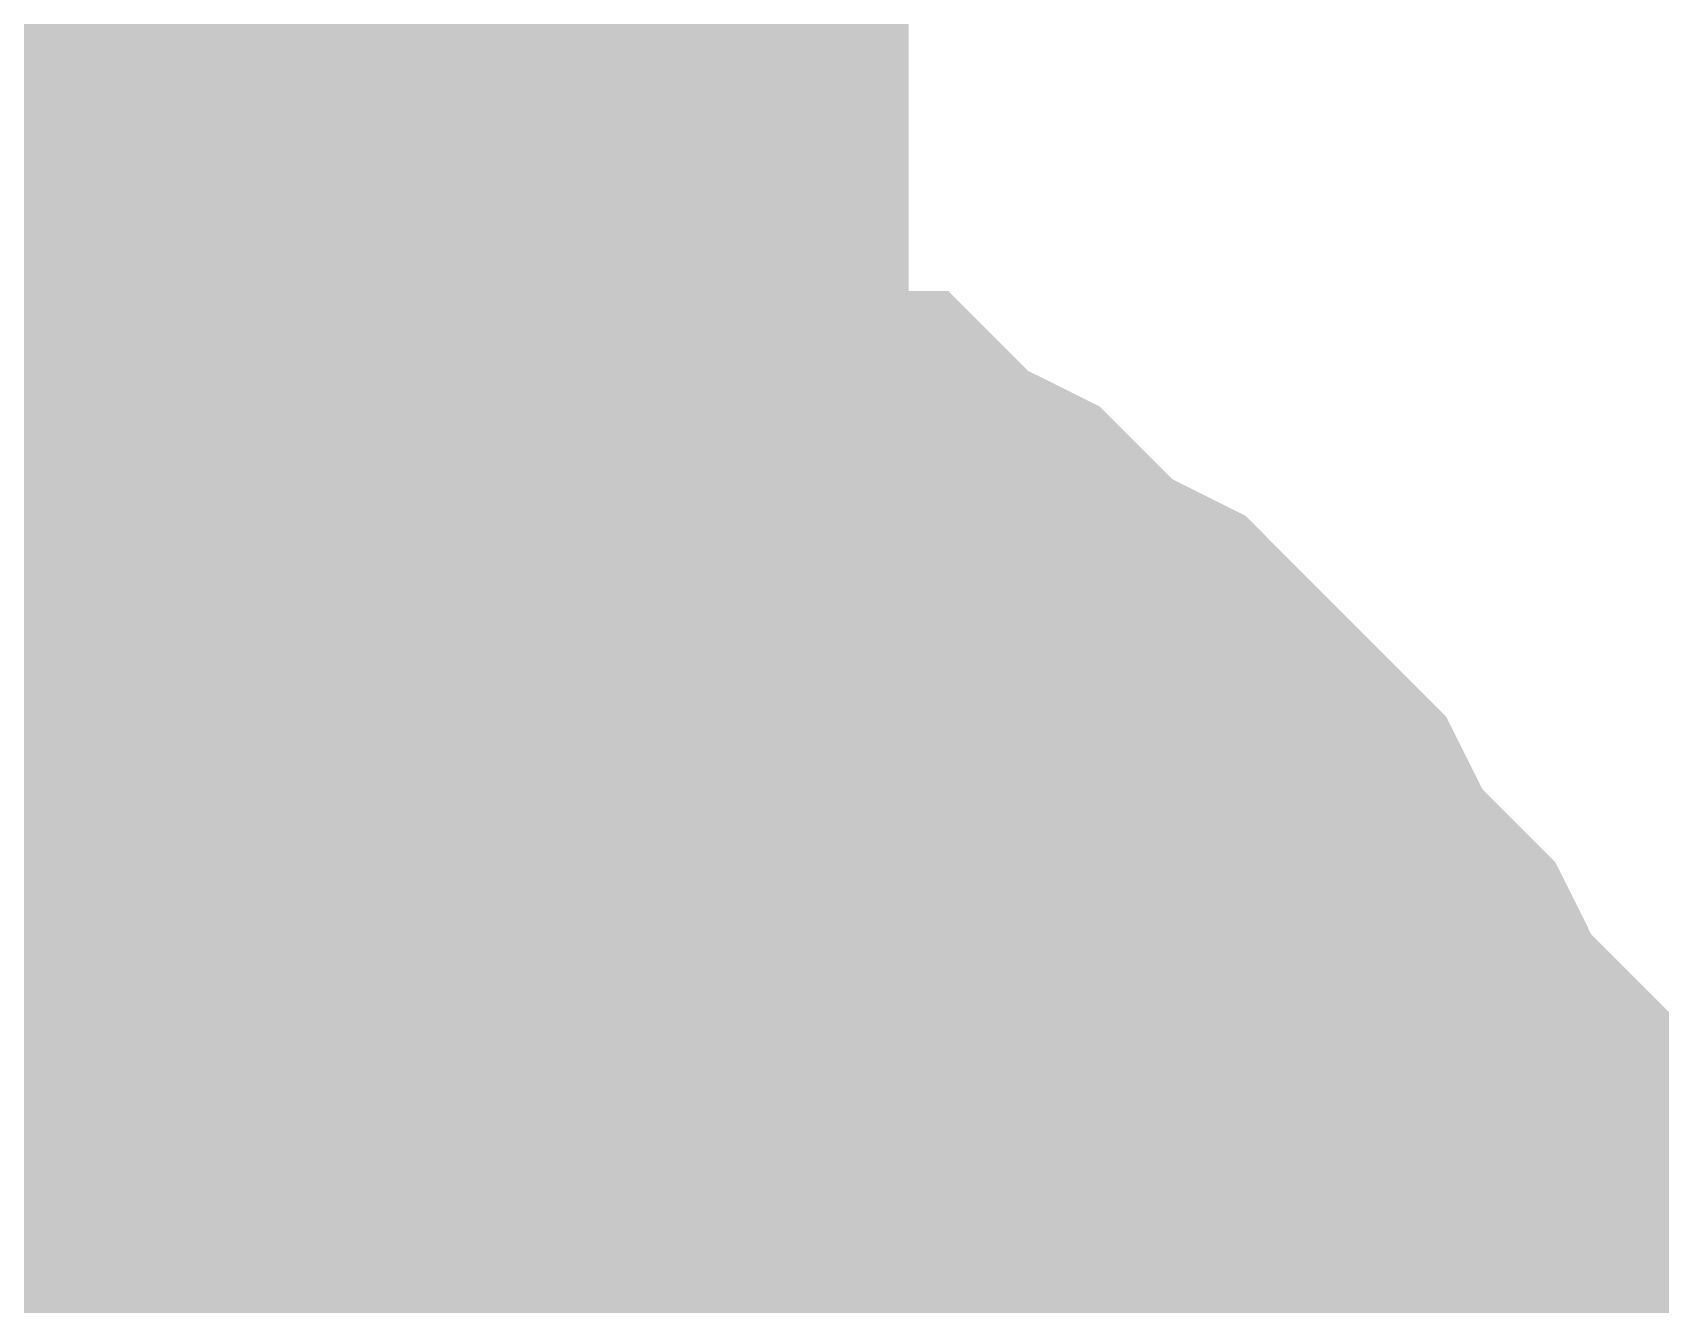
# Model space of a CAD drawing. Header units: inches. Extents: x 0 to 841, y 0 to 594.
# Drawn here: x 697.327 to 698.334, y 477.701 to 478.488 of the extents above; entities that cross this region are included whole.
import ezdxf

# ---------------------------------------------------------------- set-up
doc = ezdxf.new("R2010")
doc.units = ezdxf.units.IN
doc.layers.add('Sheet', color=255, linetype='Continuous')

msp = doc.modelspace()

# ---------------------------------------------------------------- linework, layer by layer
at = {"layer": 'Sheet'}
for points in [[(697.4946, 477.4819, 0.7493, 0.7493, 0), (697.4946, 482.4902, 0.7493, 0.7493, 0)], [(697.1577, 478.1781, 0.2997, 0.2997, 0), (697.2027, 478.1781, 0.2997, 0.2997, 0), (697.2251, 478.2005, 0.2997, 0.2997, 0), (697.27, 478.2005, 0.2997, 0.2997, 0), (697.2925, 478.223, 0.2997, 0.2997, 0), (697.3374, 478.223, 0.2997, 0.2997, 0), (697.3823, 478.2455, 0.2997, 0.2997, 0), (697.4048, 478.2455, 0.2997, 0.2997, 0), (697.4497, 478.2455, 0.2997, 0.2997, 0), (697.4946, 478.2455, 0.2997, 0.2997, 0)], [(697.1577, 478.1781, 0.2997, 0.2997, 0), (697.2027, 478.1781, 0.2997, 0.2997, 0), (697.2251, 478.2005, 0.2997, 0.2997, 0), (697.27, 478.2005, 0.2997, 0.2997, 0), (697.2925, 478.223, 0.2997, 0.2997, 0), (697.3374, 478.223, 0.2997, 0.2997, 0), (697.3823, 478.2455, 0.2997, 0.2997, 0), (697.4048, 478.2455, 0.2997, 0.2997, 0), (697.4497, 478.2455, 0.2997, 0.2997, 0), (697.4946, 478.2455, 0.2997, 0.2997, 0)], [(697.1577, 478.1781, 0.2997, 0.2997, 0), (697.2027, 478.1781, 0.2997, 0.2997, 0), (697.2251, 478.2005, 0.2997, 0.2997, 0), (697.27, 478.2005, 0.2997, 0.2997, 0), (697.2925, 478.223, 0.2997, 0.2997, 0), (697.3374, 478.223, 0.2997, 0.2997, 0), (697.3823, 478.2455, 0.2997, 0.2997, 0), (697.4048, 478.2455, 0.2997, 0.2997, 0), (697.4497, 478.2455, 0.2997, 0.2997, 0), (697.4946, 478.2455, 0.2997, 0.2997, 0)], [(697.4946, 478.2455, 0.2997, 0.2997, 0), (697.4946, 478.2455, 0.2997, 0.2997, 0)], [(697.4946, 478.2455, 0.2997, 0.2997, 0), (697.5395, 478.2455, 0.2997, 0.2997, 0), (697.5844, 478.2455, 0.2997, 0.2997, 0), (697.6069, 478.2455, 0.2997, 0.2997, 0), (697.6518, 478.223, 0.2997, 0.2997, 0), (697.6967, 478.223, 0.2997, 0.2997, 0), (697.7192, 478.2005, 0.2997, 0.2997, 0), (697.7641, 478.2005, 0.2997, 0.2997, 0), (697.7866, 478.1781, 0.2997, 0.2997, 0), (697.8315, 478.1781, 0.2997, 0.2997, 0), (697.8539, 478.1556, 0.2997, 0.2997, 0), (697.8988, 478.1332, 0.2997, 0.2997, 0), (697.9213, 478.1107, 0.2997, 0.2997, 0), (697.9438, 478.0882, 0.2997, 0.2997, 0), (697.9887, 478.0658, 0.2997, 0.2997, 0), (698.0111, 478.0433, 0.2997, 0.2997, 0), (698.0336, 478.0209, 0.2997, 0.2997, 0), (698.0561, 477.9984, 0.2997, 0.2997, 0), (698.0785, 477.976, 0.2997, 0.2997, 0), (698.101, 477.931, 0.2997, 0.2997, 0), (698.1234, 477.9086, 0.2997, 0.2997, 0), (698.1459, 477.8861, 0.2997, 0.2997, 0), (698.1683, 477.8412, 0.2997, 0.2997, 0), (698.1908, 477.8187, 0.2997, 0.2997, 0), (698.1908, 477.7738, 0.2997, 0.2997, 0), (698.2133, 477.7514, 0.2997, 0.2997, 0), (698.2133, 477.7064, 0.2997, 0.2997, 0), (698.2357, 477.684, 0.2997, 0.2997, 0), (698.2357, 477.6391, 0.2997, 0.2997, 0), (698.2582, 477.5941, 0.2997, 0.2997, 0), (698.2582, 477.5717, 0.2997, 0.2997, 0), (698.2582, 477.5268, 0.2997, 0.2997, 0)], [(697.4946, 478.2455, 0.2997, 0.2997, 0), (697.4946, 478.2455, 0.2997, 0.2997, 0)], [(697.4946, 478.2455, 0.2997, 0.2997, 0), (697.5395, 478.2455, 0.2997, 0.2997, 0), (697.5844, 478.2455, 0.2997, 0.2997, 0), (697.6069, 478.2455, 0.2997, 0.2997, 0), (697.6518, 478.223, 0.2997, 0.2997, 0), (697.6967, 478.223, 0.2997, 0.2997, 0), (697.7192, 478.2005, 0.2997, 0.2997, 0), (697.7641, 478.2005, 0.2997, 0.2997, 0), (697.7866, 478.1781, 0.2997, 0.2997, 0), (697.8315, 478.1781, 0.2997, 0.2997, 0), (697.8539, 478.1556, 0.2997, 0.2997, 0), (697.8988, 478.1332, 0.2997, 0.2997, 0), (697.9213, 478.1107, 0.2997, 0.2997, 0), (697.9438, 478.0882, 0.2997, 0.2997, 0), (697.9887, 478.0658, 0.2997, 0.2997, 0), (698.0111, 478.0433, 0.2997, 0.2997, 0), (698.0336, 478.0209, 0.2997, 0.2997, 0), (698.0561, 477.9984, 0.2997, 0.2997, 0), (698.0785, 477.976, 0.2997, 0.2997, 0), (698.101, 477.931, 0.2997, 0.2997, 0), (698.1234, 477.9086, 0.2997, 0.2997, 0), (698.1459, 477.8861, 0.2997, 0.2997, 0), (698.1683, 477.8412, 0.2997, 0.2997, 0), (698.1908, 477.8187, 0.2997, 0.2997, 0), (698.1908, 477.7738, 0.2997, 0.2997, 0), (698.2133, 477.7514, 0.2997, 0.2997, 0), (698.2133, 477.7064, 0.2997, 0.2997, 0), (698.2357, 477.684, 0.2997, 0.2997, 0), (698.2357, 477.6391, 0.2997, 0.2997, 0), (698.2582, 477.5941, 0.2997, 0.2997, 0), (698.2582, 477.5717, 0.2997, 0.2997, 0), (698.2582, 477.5268, 0.2997, 0.2997, 0)], [(697.4946, 478.2455, 0.2997, 0.2997, 0), (697.4946, 478.2455, 0.2997, 0.2997, 0)], [(697.4946, 478.2455, 0.2997, 0.2997, 0), (697.5395, 478.2455, 0.2997, 0.2997, 0), (697.5844, 478.2455, 0.2997, 0.2997, 0), (697.6069, 478.2455, 0.2997, 0.2997, 0), (697.6518, 478.223, 0.2997, 0.2997, 0), (697.6967, 478.223, 0.2997, 0.2997, 0), (697.7192, 478.2005, 0.2997, 0.2997, 0), (697.7641, 478.2005, 0.2997, 0.2997, 0), (697.7866, 478.1781, 0.2997, 0.2997, 0), (697.8315, 478.1781, 0.2997, 0.2997, 0), (697.8539, 478.1556, 0.2997, 0.2997, 0), (697.8988, 478.1332, 0.2997, 0.2997, 0), (697.9213, 478.1107, 0.2997, 0.2997, 0), (697.9438, 478.0882, 0.2997, 0.2997, 0), (697.9887, 478.0658, 0.2997, 0.2997, 0), (698.0111, 478.0433, 0.2997, 0.2997, 0), (698.0336, 478.0209, 0.2997, 0.2997, 0), (698.0561, 477.9984, 0.2997, 0.2997, 0), (698.0785, 477.976, 0.2997, 0.2997, 0), (698.101, 477.931, 0.2997, 0.2997, 0), (698.1234, 477.9086, 0.2997, 0.2997, 0), (698.1459, 477.8861, 0.2997, 0.2997, 0), (698.1683, 477.8412, 0.2997, 0.2997, 0), (698.1908, 477.8187, 0.2997, 0.2997, 0), (698.1908, 477.7738, 0.2997, 0.2997, 0), (698.2133, 477.7514, 0.2997, 0.2997, 0), (698.2133, 477.7064, 0.2997, 0.2997, 0), (698.2357, 477.684, 0.2997, 0.2997, 0), (698.2357, 477.6391, 0.2997, 0.2997, 0), (698.2582, 477.5941, 0.2997, 0.2997, 0), (698.2582, 477.5717, 0.2997, 0.2997, 0), (698.2582, 477.5268, 0.2997, 0.2997, 0)], [(697.27, 478.2005, 0.0991, 0.0991, 0), (697.2925, 478.223, 0.0991, 0.0991, 0), (697.3374, 478.223, 0.0991, 0.0991, 0), (697.3823, 478.2455, 0.0991, 0.0991, 0), (697.4048, 478.2455, 0.0991, 0.0991, 0), (697.4497, 478.2455, 0.0991, 0.0991, 0), (697.4946, 478.2455, 0.0991, 0.0991, 0)], [(697.27, 478.2005, 0.0991, 0.0991, 0), (697.2925, 478.223, 0.0991, 0.0991, 0), (697.3374, 478.223, 0.0991, 0.0991, 0), (697.3823, 478.2455, 0.0991, 0.0991, 0), (697.4048, 478.2455, 0.0991, 0.0991, 0), (697.4497, 478.2455, 0.0991, 0.0991, 0), (697.4946, 478.2455, 0.0991, 0.0991, 0)], [(697.27, 478.2005, 0.0991, 0.0991, 0), (697.2925, 478.223, 0.0991, 0.0991, 0), (697.3374, 478.223, 0.0991, 0.0991, 0), (697.3823, 478.2455, 0.0991, 0.0991, 0), (697.4048, 478.2455, 0.0991, 0.0991, 0), (697.4497, 478.2455, 0.0991, 0.0991, 0), (697.4946, 478.2455, 0.0991, 0.0991, 0)], [(697.4946, 478.2455, 0.0991, 0.0991, 0), (697.4946, 478.2455, 0.0991, 0.0991, 0)], [(697.4946, 478.2455, 0.0991, 0.0991, 0), (697.5395, 478.2455, 0.0991, 0.0991, 0), (697.5844, 478.2455, 0.0991, 0.0991, 0), (697.6069, 478.2455, 0.0991, 0.0991, 0), (697.6518, 478.223, 0.0991, 0.0991, 0), (697.6967, 478.223, 0.0991, 0.0991, 0), (697.7192, 478.2005, 0.0991, 0.0991, 0), (697.7641, 478.2005, 0.0991, 0.0991, 0), (697.7866, 478.1781, 0.0991, 0.0991, 0), (697.8315, 478.1781, 0.0991, 0.0991, 0), (697.8539, 478.1556, 0.0991, 0.0991, 0), (697.8988, 478.1332, 0.0991, 0.0991, 0), (697.9213, 478.1107, 0.0991, 0.0991, 0), (697.9438, 478.0882, 0.0991, 0.0991, 0), (697.9887, 478.0658, 0.0991, 0.0991, 0), (698.0111, 478.0433, 0.0991, 0.0991, 0), (698.0336, 478.0209, 0.0991, 0.0991, 0), (698.0561, 477.9984, 0.0991, 0.0991, 0), (698.0785, 477.976, 0.0991, 0.0991, 0), (698.101, 477.931, 0.0991, 0.0991, 0), (698.1234, 477.9086, 0.0991, 0.0991, 0), (698.1459, 477.8861, 0.0991, 0.0991, 0), (698.1683, 477.8412, 0.0991, 0.0991, 0), (698.1908, 477.8187, 0.0991, 0.0991, 0), (698.1908, 477.7738, 0.0991, 0.0991, 0), (698.2133, 477.7514, 0.0991, 0.0991, 0), (698.2133, 477.7064, 0.0991, 0.0991, 0), (698.2357, 477.684, 0.0991, 0.0991, 0), (698.2357, 477.6391, 0.0991, 0.0991, 0)], [(697.4946, 478.2455, 0.0991, 0.0991, 0), (697.4946, 478.2455, 0.0991, 0.0991, 0)], [(697.4946, 478.2455, 0.0991, 0.0991, 0), (697.5395, 478.2455, 0.0991, 0.0991, 0), (697.5844, 478.2455, 0.0991, 0.0991, 0), (697.6069, 478.2455, 0.0991, 0.0991, 0), (697.6518, 478.223, 0.0991, 0.0991, 0), (697.6967, 478.223, 0.0991, 0.0991, 0), (697.7192, 478.2005, 0.0991, 0.0991, 0), (697.7641, 478.2005, 0.0991, 0.0991, 0), (697.7866, 478.1781, 0.0991, 0.0991, 0), (697.8315, 478.1781, 0.0991, 0.0991, 0), (697.8539, 478.1556, 0.0991, 0.0991, 0), (697.8988, 478.1332, 0.0991, 0.0991, 0), (697.9213, 478.1107, 0.0991, 0.0991, 0), (697.9438, 478.0882, 0.0991, 0.0991, 0), (697.9887, 478.0658, 0.0991, 0.0991, 0), (698.0111, 478.0433, 0.0991, 0.0991, 0), (698.0336, 478.0209, 0.0991, 0.0991, 0), (698.0561, 477.9984, 0.0991, 0.0991, 0), (698.0785, 477.976, 0.0991, 0.0991, 0), (698.101, 477.931, 0.0991, 0.0991, 0), (698.1234, 477.9086, 0.0991, 0.0991, 0), (698.1459, 477.8861, 0.0991, 0.0991, 0), (698.1683, 477.8412, 0.0991, 0.0991, 0), (698.1908, 477.8187, 0.0991, 0.0991, 0), (698.1908, 477.7738, 0.0991, 0.0991, 0), (698.2133, 477.7514, 0.0991, 0.0991, 0), (698.2133, 477.7064, 0.0991, 0.0991, 0), (698.2357, 477.684, 0.0991, 0.0991, 0), (698.2357, 477.6391, 0.0991, 0.0991, 0)], [(697.4946, 478.2455, 0.0991, 0.0991, 0), (697.4946, 478.2455, 0.0991, 0.0991, 0)], [(697.4946, 478.2455, 0.0991, 0.0991, 0), (697.5395, 478.2455, 0.0991, 0.0991, 0), (697.5844, 478.2455, 0.0991, 0.0991, 0), (697.6069, 478.2455, 0.0991, 0.0991, 0), (697.6518, 478.223, 0.0991, 0.0991, 0), (697.6967, 478.223, 0.0991, 0.0991, 0), (697.7192, 478.2005, 0.0991, 0.0991, 0), (697.7641, 478.2005, 0.0991, 0.0991, 0), (697.7866, 478.1781, 0.0991, 0.0991, 0), (697.8315, 478.1781, 0.0991, 0.0991, 0), (697.8539, 478.1556, 0.0991, 0.0991, 0), (697.8988, 478.1332, 0.0991, 0.0991, 0), (697.9213, 478.1107, 0.0991, 0.0991, 0), (697.9438, 478.0882, 0.0991, 0.0991, 0), (697.9887, 478.0658, 0.0991, 0.0991, 0), (698.0111, 478.0433, 0.0991, 0.0991, 0), (698.0336, 478.0209, 0.0991, 0.0991, 0), (698.0561, 477.9984, 0.0991, 0.0991, 0), (698.0785, 477.976, 0.0991, 0.0991, 0), (698.101, 477.931, 0.0991, 0.0991, 0), (698.1234, 477.9086, 0.0991, 0.0991, 0), (698.1459, 477.8861, 0.0991, 0.0991, 0), (698.1683, 477.8412, 0.0991, 0.0991, 0), (698.1908, 477.8187, 0.0991, 0.0991, 0), (698.1908, 477.7738, 0.0991, 0.0991, 0), (698.2133, 477.7514, 0.0991, 0.0991, 0), (698.2133, 477.7064, 0.0991, 0.0991, 0), (698.2357, 477.684, 0.0991, 0.0991, 0), (698.2357, 477.6391, 0.0991, 0.0991, 0)], [(697.1577, 477.8861, 0.2997, 0.2997, 0), (697.1802, 477.9086, 0.2997, 0.2997, 0), (697.2027, 477.9086, 0.2997, 0.2997, 0), (697.2251, 477.931, 0.2997, 0.2997, 0), (697.2476, 477.931, 0.2997, 0.2997, 0), (697.27, 477.9535, 0.2997, 0.2997, 0), (697.2925, 477.9535, 0.2997, 0.2997, 0), (697.3149, 477.976, 0.2997, 0.2997, 0), (697.3374, 477.976, 0.2997, 0.2997, 0), (697.3599, 477.976, 0.2997, 0.2997, 0), (697.3823, 477.9984, 0.2997, 0.2997, 0), (697.4048, 477.9984, 0.2997, 0.2997, 0), (697.4497, 477.9984, 0.2997, 0.2997, 0), (697.4721, 477.9984, 0.2997, 0.2997, 0), (697.4946, 477.9984, 0.2997, 0.2997, 0)], [(697.1577, 477.8861, 0.2997, 0.2997, 0), (697.1802, 477.9086, 0.2997, 0.2997, 0), (697.2027, 477.9086, 0.2997, 0.2997, 0), (697.2251, 477.931, 0.2997, 0.2997, 0), (697.2476, 477.931, 0.2997, 0.2997, 0), (697.27, 477.9535, 0.2997, 0.2997, 0), (697.2925, 477.9535, 0.2997, 0.2997, 0), (697.3149, 477.976, 0.2997, 0.2997, 0), (697.3374, 477.976, 0.2997, 0.2997, 0), (697.3599, 477.976, 0.2997, 0.2997, 0), (697.3823, 477.9984, 0.2997, 0.2997, 0), (697.4048, 477.9984, 0.2997, 0.2997, 0), (697.4497, 477.9984, 0.2997, 0.2997, 0), (697.4721, 477.9984, 0.2997, 0.2997, 0), (697.4946, 477.9984, 0.2997, 0.2997, 0)], [(697.1577, 477.8861, 0.2997, 0.2997, 0), (697.1802, 477.9086, 0.2997, 0.2997, 0), (697.2027, 477.9086, 0.2997, 0.2997, 0), (697.2251, 477.931, 0.2997, 0.2997, 0), (697.2476, 477.931, 0.2997, 0.2997, 0), (697.27, 477.9535, 0.2997, 0.2997, 0), (697.2925, 477.9535, 0.2997, 0.2997, 0), (697.3149, 477.976, 0.2997, 0.2997, 0), (697.3374, 477.976, 0.2997, 0.2997, 0), (697.3599, 477.976, 0.2997, 0.2997, 0), (697.3823, 477.9984, 0.2997, 0.2997, 0), (697.4048, 477.9984, 0.2997, 0.2997, 0), (697.4497, 477.9984, 0.2997, 0.2997, 0), (697.4721, 477.9984, 0.2997, 0.2997, 0), (697.4946, 477.9984, 0.2997, 0.2997, 0)], [(697.4946, 477.9984, 0.2997, 0.2997, 0), (697.4946, 477.9984, 0.2997, 0.2997, 0)], [(697.4946, 477.9984, 0.2997, 0.2997, 0), (697.5171, 477.9984, 0.2997, 0.2997, 0), (697.5395, 477.9984, 0.2997, 0.2997, 0), (697.562, 477.9984, 0.2997, 0.2997, 0), (697.5844, 477.9984, 0.2997, 0.2997, 0), (697.6294, 477.976, 0.2997, 0.2997, 0), (697.6518, 477.976, 0.2997, 0.2997, 0), (697.6743, 477.976, 0.2997, 0.2997, 0), (697.6967, 477.9535, 0.2997, 0.2997, 0), (697.7192, 477.9535, 0.2997, 0.2997, 0), (697.7416, 477.931, 0.2997, 0.2997, 0), (697.7641, 477.931, 0.2997, 0.2997, 0), (697.7866, 477.9086, 0.2997, 0.2997, 0), (697.7866, 477.9086, 0.2997, 0.2997, 0), (697.809, 477.8861, 0.2997, 0.2997, 0), (697.8315, 477.8637, 0.2997, 0.2997, 0), (697.8539, 477.8412, 0.2997, 0.2997, 0), (697.8764, 477.8412, 0.2997, 0.2997, 0), (697.8988, 477.8187, 0.2997, 0.2997, 0), (697.8988, 477.7963, 0.2997, 0.2997, 0), (697.9213, 477.7738, 0.2997, 0.2997, 0), (697.9438, 477.7514, 0.2997, 0.2997, 0), (697.9438, 477.7289, 0.2997, 0.2997, 0), (697.9662, 477.7064, 0.2997, 0.2997, 0), (697.9662, 477.684, 0.2997, 0.2997, 0), (697.9887, 477.6615, 0.2997, 0.2997, 0), (697.9887, 477.6391, 0.2997, 0.2997, 0), (697.9887, 477.6166, 0.2997, 0.2997, 0), (698.0111, 477.5941, 0.2997, 0.2997, 0), (698.0111, 477.5717, 0.2997, 0.2997, 0), (698.0111, 477.5268, 0.2997, 0.2997, 0)], [(697.4946, 477.9984, 0.2997, 0.2997, 0), (697.4946, 477.9984, 0.2997, 0.2997, 0)], [(697.4946, 477.9984, 0.2997, 0.2997, 0), (697.5171, 477.9984, 0.2997, 0.2997, 0), (697.5395, 477.9984, 0.2997, 0.2997, 0), (697.562, 477.9984, 0.2997, 0.2997, 0), (697.5844, 477.9984, 0.2997, 0.2997, 0), (697.6294, 477.976, 0.2997, 0.2997, 0), (697.6518, 477.976, 0.2997, 0.2997, 0), (697.6743, 477.976, 0.2997, 0.2997, 0), (697.6967, 477.9535, 0.2997, 0.2997, 0), (697.7192, 477.9535, 0.2997, 0.2997, 0), (697.7416, 477.931, 0.2997, 0.2997, 0), (697.7641, 477.931, 0.2997, 0.2997, 0), (697.7866, 477.9086, 0.2997, 0.2997, 0), (697.7866, 477.9086, 0.2997, 0.2997, 0), (697.809, 477.8861, 0.2997, 0.2997, 0), (697.8315, 477.8637, 0.2997, 0.2997, 0), (697.8539, 477.8412, 0.2997, 0.2997, 0), (697.8764, 477.8412, 0.2997, 0.2997, 0), (697.8988, 477.8187, 0.2997, 0.2997, 0), (697.8988, 477.7963, 0.2997, 0.2997, 0), (697.9213, 477.7738, 0.2997, 0.2997, 0), (697.9438, 477.7514, 0.2997, 0.2997, 0), (697.9438, 477.7289, 0.2997, 0.2997, 0), (697.9662, 477.7064, 0.2997, 0.2997, 0), (697.9662, 477.684, 0.2997, 0.2997, 0), (697.9887, 477.6615, 0.2997, 0.2997, 0), (697.9887, 477.6391, 0.2997, 0.2997, 0), (697.9887, 477.6166, 0.2997, 0.2997, 0), (698.0111, 477.5941, 0.2997, 0.2997, 0), (698.0111, 477.5717, 0.2997, 0.2997, 0), (698.0111, 477.5268, 0.2997, 0.2997, 0)], [(697.4946, 477.9984, 0.2997, 0.2997, 0), (697.4946, 477.9984, 0.2997, 0.2997, 0)], [(697.4946, 477.9984, 0.2997, 0.2997, 0), (697.5171, 477.9984, 0.2997, 0.2997, 0), (697.5395, 477.9984, 0.2997, 0.2997, 0), (697.562, 477.9984, 0.2997, 0.2997, 0), (697.5844, 477.9984, 0.2997, 0.2997, 0), (697.6294, 477.976, 0.2997, 0.2997, 0), (697.6518, 477.976, 0.2997, 0.2997, 0), (697.6743, 477.976, 0.2997, 0.2997, 0), (697.6967, 477.9535, 0.2997, 0.2997, 0), (697.7192, 477.9535, 0.2997, 0.2997, 0), (697.7416, 477.931, 0.2997, 0.2997, 0), (697.7641, 477.931, 0.2997, 0.2997, 0), (697.7866, 477.9086, 0.2997, 0.2997, 0), (697.7866, 477.9086, 0.2997, 0.2997, 0), (697.809, 477.8861, 0.2997, 0.2997, 0), (697.8315, 477.8637, 0.2997, 0.2997, 0), (697.8539, 477.8412, 0.2997, 0.2997, 0), (697.8764, 477.8412, 0.2997, 0.2997, 0), (697.8988, 477.8187, 0.2997, 0.2997, 0), (697.8988, 477.7963, 0.2997, 0.2997, 0), (697.9213, 477.7738, 0.2997, 0.2997, 0), (697.9438, 477.7514, 0.2997, 0.2997, 0), (697.9438, 477.7289, 0.2997, 0.2997, 0), (697.9662, 477.7064, 0.2997, 0.2997, 0), (697.9662, 477.684, 0.2997, 0.2997, 0), (697.9887, 477.6615, 0.2997, 0.2997, 0), (697.9887, 477.6391, 0.2997, 0.2997, 0), (697.9887, 477.6166, 0.2997, 0.2997, 0), (698.0111, 477.5941, 0.2997, 0.2997, 0), (698.0111, 477.5717, 0.2997, 0.2997, 0), (698.0111, 477.5268, 0.2997, 0.2997, 0)], [(697.27, 477.9535, 0.0991, 0.0991, 0), (697.2925, 477.9535, 0.0991, 0.0991, 0), (697.3149, 477.976, 0.0991, 0.0991, 0), (697.3374, 477.976, 0.0991, 0.0991, 0), (697.3599, 477.976, 0.0991, 0.0991, 0), (697.3823, 477.9984, 0.0991, 0.0991, 0), (697.4048, 477.9984, 0.0991, 0.0991, 0), (697.4497, 477.9984, 0.0991, 0.0991, 0), (697.4721, 477.9984, 0.0991, 0.0991, 0), (697.4946, 477.9984, 0.0991, 0.0991, 0)], [(697.27, 477.9535, 0.0991, 0.0991, 0), (697.2925, 477.9535, 0.0991, 0.0991, 0), (697.3149, 477.976, 0.0991, 0.0991, 0), (697.3374, 477.976, 0.0991, 0.0991, 0), (697.3599, 477.976, 0.0991, 0.0991, 0), (697.3823, 477.9984, 0.0991, 0.0991, 0), (697.4048, 477.9984, 0.0991, 0.0991, 0), (697.4497, 477.9984, 0.0991, 0.0991, 0), (697.4721, 477.9984, 0.0991, 0.0991, 0), (697.4946, 477.9984, 0.0991, 0.0991, 0)], [(697.27, 477.9535, 0.0991, 0.0991, 0), (697.2925, 477.9535, 0.0991, 0.0991, 0), (697.3149, 477.976, 0.0991, 0.0991, 0), (697.3374, 477.976, 0.0991, 0.0991, 0), (697.3599, 477.976, 0.0991, 0.0991, 0), (697.3823, 477.9984, 0.0991, 0.0991, 0), (697.4048, 477.9984, 0.0991, 0.0991, 0), (697.4497, 477.9984, 0.0991, 0.0991, 0), (697.4721, 477.9984, 0.0991, 0.0991, 0), (697.4946, 477.9984, 0.0991, 0.0991, 0)], [(697.4946, 477.9984, 0.0991, 0.0991, 0), (697.4946, 477.9984, 0.0991, 0.0991, 0)], [(697.4946, 477.9984, 0.0991, 0.0991, 0), (697.5171, 477.9984, 0.0991, 0.0991, 0), (697.5395, 477.9984, 0.0991, 0.0991, 0), (697.562, 477.9984, 0.0991, 0.0991, 0), (697.5844, 477.9984, 0.0991, 0.0991, 0), (697.6294, 477.976, 0.0991, 0.0991, 0), (697.6518, 477.976, 0.0991, 0.0991, 0), (697.6743, 477.976, 0.0991, 0.0991, 0), (697.6967, 477.9535, 0.0991, 0.0991, 0), (697.7192, 477.9535, 0.0991, 0.0991, 0), (697.7416, 477.931, 0.0991, 0.0991, 0), (697.7641, 477.931, 0.0991, 0.0991, 0), (697.7866, 477.9086, 0.0991, 0.0991, 0), (697.7866, 477.9086, 0.0991, 0.0991, 0), (697.809, 477.8861, 0.0991, 0.0991, 0), (697.8315, 477.8637, 0.0991, 0.0991, 0), (697.8539, 477.8412, 0.0991, 0.0991, 0), (697.8764, 477.8412, 0.0991, 0.0991, 0), (697.8988, 477.8187, 0.0991, 0.0991, 0), (697.8988, 477.7963, 0.0991, 0.0991, 0), (697.9213, 477.7738, 0.0991, 0.0991, 0), (697.9438, 477.7514, 0.0991, 0.0991, 0), (697.9438, 477.7289, 0.0991, 0.0991, 0), (697.9662, 477.7064, 0.0991, 0.0991, 0), (697.9662, 477.684, 0.0991, 0.0991, 0), (697.9887, 477.6615, 0.0991, 0.0991, 0), (697.9887, 477.6391, 0.0991, 0.0991, 0)], [(697.4946, 477.9984, 0.0991, 0.0991, 0), (697.4946, 477.9984, 0.0991, 0.0991, 0)], [(697.4946, 477.9984, 0.0991, 0.0991, 0), (697.5171, 477.9984, 0.0991, 0.0991, 0), (697.5395, 477.9984, 0.0991, 0.0991, 0), (697.562, 477.9984, 0.0991, 0.0991, 0), (697.5844, 477.9984, 0.0991, 0.0991, 0), (697.6294, 477.976, 0.0991, 0.0991, 0), (697.6518, 477.976, 0.0991, 0.0991, 0), (697.6743, 477.976, 0.0991, 0.0991, 0), (697.6967, 477.9535, 0.0991, 0.0991, 0), (697.7192, 477.9535, 0.0991, 0.0991, 0), (697.7416, 477.931, 0.0991, 0.0991, 0), (697.7641, 477.931, 0.0991, 0.0991, 0), (697.7866, 477.9086, 0.0991, 0.0991, 0), (697.7866, 477.9086, 0.0991, 0.0991, 0), (697.809, 477.8861, 0.0991, 0.0991, 0), (697.8315, 477.8637, 0.0991, 0.0991, 0), (697.8539, 477.8412, 0.0991, 0.0991, 0), (697.8764, 477.8412, 0.0991, 0.0991, 0), (697.8988, 477.8187, 0.0991, 0.0991, 0), (697.8988, 477.7963, 0.0991, 0.0991, 0), (697.9213, 477.7738, 0.0991, 0.0991, 0), (697.9438, 477.7514, 0.0991, 0.0991, 0), (697.9438, 477.7289, 0.0991, 0.0991, 0), (697.9662, 477.7064, 0.0991, 0.0991, 0), (697.9662, 477.684, 0.0991, 0.0991, 0), (697.9887, 477.6615, 0.0991, 0.0991, 0), (697.9887, 477.6391, 0.0991, 0.0991, 0)], [(697.4946, 477.9984, 0.0991, 0.0991, 0), (697.4946, 477.9984, 0.0991, 0.0991, 0)], [(697.4946, 477.9984, 0.0991, 0.0991, 0), (697.5171, 477.9984, 0.0991, 0.0991, 0), (697.5395, 477.9984, 0.0991, 0.0991, 0), (697.562, 477.9984, 0.0991, 0.0991, 0), (697.5844, 477.9984, 0.0991, 0.0991, 0), (697.6294, 477.976, 0.0991, 0.0991, 0), (697.6518, 477.976, 0.0991, 0.0991, 0), (697.6743, 477.976, 0.0991, 0.0991, 0), (697.6967, 477.9535, 0.0991, 0.0991, 0), (697.7192, 477.9535, 0.0991, 0.0991, 0), (697.7416, 477.931, 0.0991, 0.0991, 0), (697.7641, 477.931, 0.0991, 0.0991, 0), (697.7866, 477.9086, 0.0991, 0.0991, 0), (697.7866, 477.9086, 0.0991, 0.0991, 0), (697.809, 477.8861, 0.0991, 0.0991, 0), (697.8315, 477.8637, 0.0991, 0.0991, 0), (697.8539, 477.8412, 0.0991, 0.0991, 0), (697.8764, 477.8412, 0.0991, 0.0991, 0), (697.8988, 477.8187, 0.0991, 0.0991, 0), (697.8988, 477.7963, 0.0991, 0.0991, 0), (697.9213, 477.7738, 0.0991, 0.0991, 0), (697.9438, 477.7514, 0.0991, 0.0991, 0), (697.9438, 477.7289, 0.0991, 0.0991, 0), (697.9662, 477.7064, 0.0991, 0.0991, 0), (697.9662, 477.684, 0.0991, 0.0991, 0), (697.9887, 477.6615, 0.0991, 0.0991, 0), (697.9887, 477.6391, 0.0991, 0.0991, 0)], [(697.4946, 477.4819, 0.7493, 0.7493, 0), (702.5027, 477.4819, 0.7493, 0.7493, 0), (702.5027, 477.4819, 0.7493, 0.7493, 0)], [(697.4946, 472.4959, 0.7493, 0.7493, 0), (697.4946, 477.4819, 0.7493, 0.7493, 0)]]:
    msp.add_lwpolyline(points, format="xyseb", dxfattribs=at)
msp.add_lwpolyline([(697.246, 477.5, 0.508, 0.508, 1), (697.754, 477.5, 0.508, 0.508, 1)], format="xyseb", close=True, dxfattribs=at)

doc.saveas('drawing.dxf')
